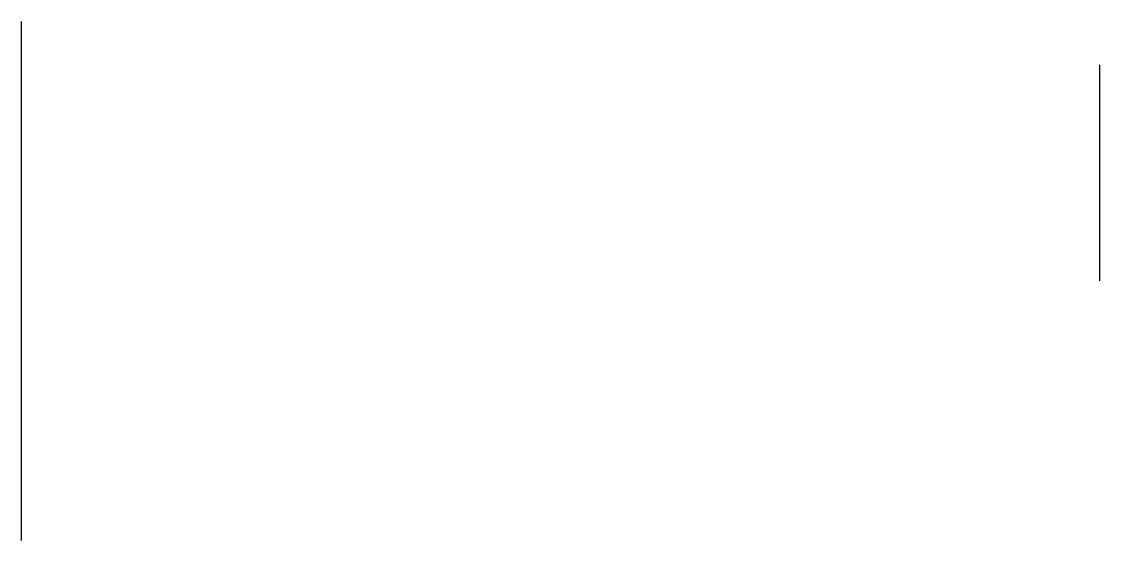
# Model space of a CAD drawing. Header units: millimetres. Extents: x 0 to 125, y -60 to 0.
import ezdxf

# ---------------------------------------------------------------- set-up
doc = ezdxf.new("R2010")
doc.units = ezdxf.units.MM
doc.layers.get('0').update_dxf_attribs({"true_color": 0xc2ced6})

msp = doc.modelspace()

# ---------------------------------------------------------------- linework, layer by layer
at = {"extrusion": (-1, 0, 0)}
for p, q in [((0, -60, 50), (0, 0, 50)), ((124.69, -5, 35), (124.69, -30, 35))]:
    msp.add_line(p, q, dxfattribs=at)

doc.saveas('drawing.dxf')
